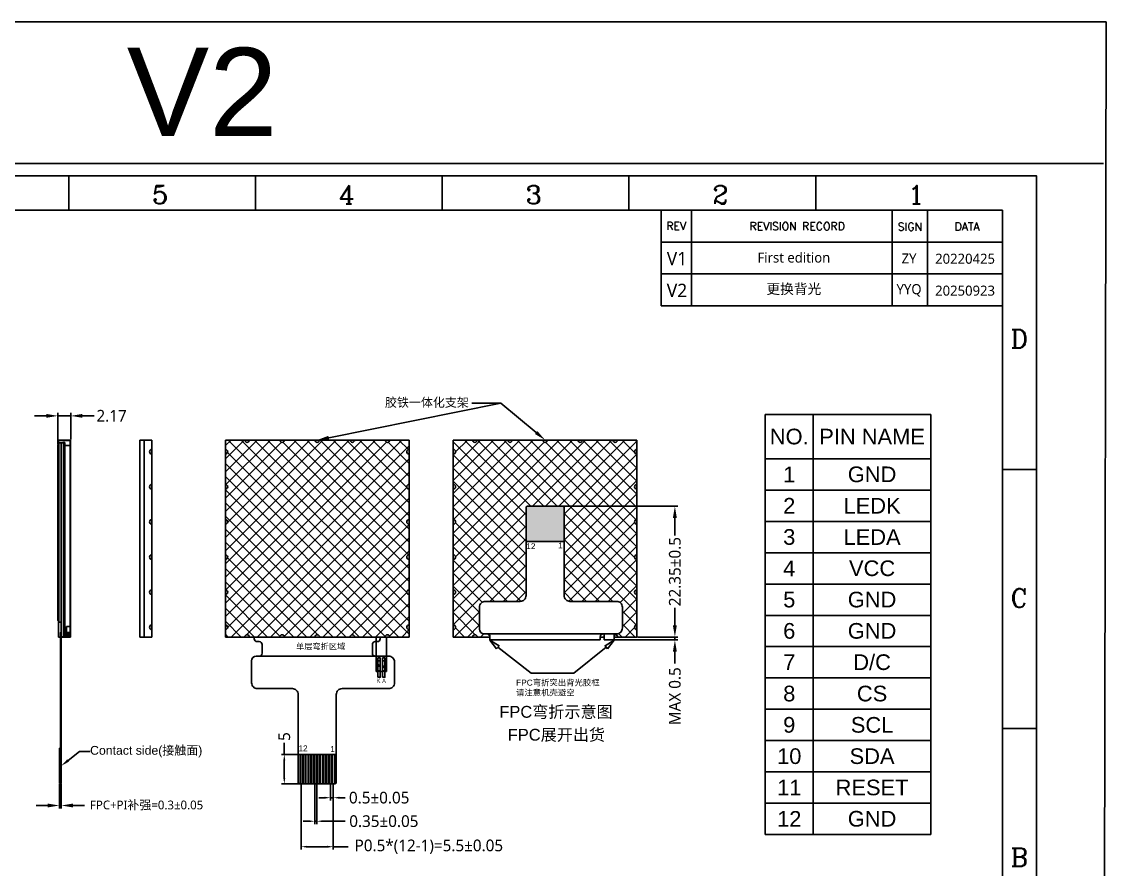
# Model space of a CAD drawing. Header units: millimetres. Extents: x 790 to 1082, y 1773 to 1991.
# Drawn here: x 896.2 to 1081.6, y 1846.4 to 1991.3 of the extents above; entities that cross this region are included whole.
import ezdxf
from ezdxf import colors
from ezdxf.entities.mleader import LeaderData, LeaderLine
from ezdxf.enums import TextEntityAlignment as Align
from ezdxf.math import Vec2, Vec3

# ---------------------------------------------------------------- set-up
doc = ezdxf.new("R2010")
doc.units = ezdxf.units.MM
for name, color, linetype in [('1-标准图框', 40, 'Continuous'), ('2-BL', 3, 'Continuous'), ('2-BL-FPC', 2, 'Continuous'), ('3-LCD', 4, 'Continuous'), ('3-LCD-FPC', 40, 'Continuous'), ('5-PIN文字', 7, 'Continuous'), ('6-标注', 255, 'Continuous'), ('POL', 254, 'Continuous')]:
    doc.layers.add(name, color=color, linetype=linetype)
doc.styles.add('PIN文字1', font='', dxfattribs={"height": 4})
doc.styles.add('ROMANC', font='romanc.shx', dxfattribs={"bigfont": 'gbcbig.shx'})
doc.styles.add('ROMANS', font='romans.shx', dxfattribs={"width": 0.8})
doc.styles.get("Standard").update_dxf_attribs({"font": 'arial.ttf'})
doc.styles.add('宋体', font='')
doc.styles.get('PIN文字1').set_extended_font_data('Microsoft YaHei')
doc.styles.get('宋体').set_extended_font_data('Microsoft YaHei')
doc.dimstyles.new('ZY-G2-0.05', dxfattribs={"dimtxt": 2, "dimasz": 2, "dimexe": 0.5, "dimexo": 0.1, "dimgap": 0.5, "dimtad": 0, "dimdsep": 46, "dimtxsty": '宋体', "dimcen": 2, "dimclrd": 7, "dimclre": 7, "dimclrt": 7, "dimadec": 0, "dimazin": 2, "dimtol": 1, "dimtp": 0.05, "dimtm": 0.05, "dimtfac": 1, "dimtmove": 0, "dimatfit": 3, "dimfxl": 1, "dimtolj": 1, "dimarcsym": 0})
doc.dimstyles.new('ZY-G2-0.1默认', dxfattribs={"dimtxt": 2, "dimasz": 2, "dimexe": 0.5, "dimexo": 0.1, "dimgap": 0.5, "dimtad": 0, "dimdec": 3, "dimdsep": 46, "dimtxsty": '宋体', "dimcen": 2, "dimclrd": 7, "dimclre": 7, "dimclrt": 7, "dimadec": 0, "dimazin": 2, "dimtp": 0.1, "dimtm": 0.1, "dimtfac": 1, "dimtdec": 3, "dimtmove": 0, "dimatfit": 3, "dimfxl": 1, "dimtolj": 1, "dimarcsym": 0})
doc.dimstyles.new('ZY-G2-0.5', dxfattribs={"dimtxt": 2, "dimasz": 2, "dimexe": 0.5, "dimexo": 0.1, "dimgap": 0.1, "dimtad": 0, "dimdec": 3, "dimdsep": 46, "dimtxsty": '宋体', "dimcen": 2, "dimclrd": 7, "dimclre": 7, "dimclrt": 7, "dimadec": 0, "dimazin": 2, "dimtol": 1, "dimtp": 0.5, "dimtm": 0.5, "dimtfac": 1, "dimtdec": 3, "dimtmove": 0, "dimatfit": 3, "dimfxl": 1, "dimtolj": 1, "dimarcsym": 0})

# ---------------------------------------------------------------- blocks, each defined once
blk = doc.blocks.new('*T301')
at = {"layer": '5-PIN文字', "color": 0, "linetype": 'ByBlock', "lineweight": -2, "transparency": 16777216}
for p, q in [((0, 0), (28.32, 0)), ((0, 0), (0, -71.78)), ((8.23, 0), (8.23, -71.78)), ((28.32, 0), (28.32, -71.78)), ((0, -7.57), (28.32, -7.57)), ((0, -12.92), (28.32, -12.92)), ((0, -18.27), (28.32, -18.27)), ((0, -23.63), (28.32, -23.63)), ((0, -28.98), (28.32, -28.98)), ((0, -34.33), (28.32, -34.33)), ((0, -39.68), (28.32, -39.68)), ((0, -45.03), (28.32, -45.03)), ((0, -50.38), (28.32, -50.38)), ((0, -55.73), (28.32, -55.73)), ((0, -61.08), (28.32, -61.08)), ((0, -66.43), (28.32, -66.43)), ((0, -71.78), (28.32, -71.78))]:
    blk.add_line(p, q, dxfattribs=at)
at = {"layer": '5-PIN文字', "color": 0, "transparency": 16777216, "attachment_point": 5}
for s, insert, char_height, width in [('NO.', (4.12, -3.79), 2.675, 6.451), ('PIN NAME', (18.28, -3.79), 2.675, 18.306), ('1', (4.12, -10.25), 2.68, 6.451), ('GND', (18.28, -10.25), 2.675, 18.306), ('2', (4.12, -15.6), 2.68, 6.451), ('LEDK', (18.28, -15.6), 2.675, 18.306), ('3', (4.12, -20.95), 2.68, 6.451), ('LEDA', (18.28, -20.95), 2.675, 18.306), ('4', (4.12, -26.3), 2.68, 6.451), ('VCC', (18.28, -26.3), 2.675, 18.306), ('5', (4.12, -31.65), 2.68, 6.451), ('GND', (18.28, -31.65), 2.675, 18.306), ('6', (4.12, -37), 2.68, 6.451), ('GND', (18.28, -37), 2.675, 18.306), ('7', (4.12, -42.35), 2.68, 6.451), ('D/C', (18.28, -42.35), 2.675, 18.306), ('8', (4.12, -47.71), 2.68, 6.451), ('CS', (18.28, -47.71), 2.675, 18.306), ('9', (4.12, -53.06), 2.68, 6.451), ('SCL', (18.28, -53.06), 2.675, 18.306), ('10', (4.12, -58.41), 2.675, 6.451), ('SDA', (18.28, -58.41), 2.675, 18.306), ('11', (4.12, -63.76), 2.675, 6.451), ('RESET', (18.28, -63.76), 2.675, 18.306), ('12', (4.12, -69.11), 2.675, 6.451), ('GND', (18.28, -69.11), 2.675, 18.306)]:
    blk.add_mtext(s, dxfattribs=dict(at, insert=insert, char_height=char_height, width=width))
blk = doc.blocks.new('*D310')
at = {"layer": '6-标注', "color": 7, "lineweight": -2, "transparency": 16777216}
for p, q in [((902.62, 1860.99), (902.62, 1856.82)), ((902.92, 1860.99), (902.92, 1856.82)), ((900.62, 1857.32), (898.62, 1857.32)), ((902.62, 1857.32), (902.92, 1857.32)), ((904.92, 1857.32), (906.92, 1857.32))]:
    blk.add_line(p, q, dxfattribs=at)
at = {"layer": '6-标注', "color": 7, "transparency": 16777216}
for points in [[(900.62, 1857.65), (900.62, 1856.99), (902.62, 1857.32)], [(904.92, 1857.65), (904.92, 1856.99), (902.92, 1857.32)]]:
    blk.add_solid(points, dxfattribs=at)
at = {"layer": 'Defpoints', "color": 0, "transparency": 16777216}
for p in [(902.62, 1861.09), (902.92, 1861.09), (902.92, 1857.32)]:
    blk.add_point(p, dxfattribs=at)
at = {"layer": '6-标注', "color": 7, "transparency": 16777216, "insert": (917.52, 1857.32), "char_height": 1.5, "attachment_point": 5, "style": '宋体'}
blk.add_mtext('\\A1;FPC+PI补强=0.3±0.05', dxfattribs=at)
blk = doc.blocks.new('*D343')
at = {"layer": '3-LCD', "color": 7, "lineweight": -2, "transparency": 16777216}
for p, q in [((900.37, 1923.9), (898.37, 1923.9)), ((902.37, 1919.13), (902.37, 1924.4)), ((902.37, 1923.9), (904.54, 1923.9)), ((904.54, 1919.88), (904.54, 1924.4)), ((906.54, 1923.9), (908.54, 1923.9))]:
    blk.add_line(p, q, dxfattribs=at)
at = {"layer": '3-LCD', "color": 7, "transparency": 16777216}
for points in [[(900.37, 1924.23), (900.37, 1923.57), (902.37, 1923.9)], [(906.54, 1924.23), (906.54, 1923.57), (904.54, 1923.9)]]:
    blk.add_solid(points, dxfattribs=at)
at = {"layer": 'Defpoints', "color": 0, "transparency": 16777216}
for p in [(904.54, 1923.9), (904.54, 1919.78), (902.37, 1919.03)]:
    blk.add_point(p, dxfattribs=at)
at = {"layer": '3-LCD', "color": 7, "transparency": 16777216, "insert": (911.53, 1923.9), "char_height": 2, "attachment_point": 5, "style": '宋体'}
blk.add_mtext('\\A1;2.17', dxfattribs=at)
blk = doc.blocks.new('ROUND_1000')
blk.add_lwpolyline([(0, 0, 1), (0, 0, 1)], format="xyb", close=True)
blk = doc.blocks.new('*D352')
at = {"layer": '3-LCD', "color": 7, "lineweight": -2, "transparency": 16777216}
for p, q in [((943.94, 1860.94), (943.94, 1849.78)), ((949.44, 1860.94), (949.44, 1849.78)), ((944.94, 1850.28), (948.44, 1850.28)), ((949.44, 1850.28), (951.96, 1850.28))]:
    blk.add_line(p, q, dxfattribs=at)
at = {"layer": '3-LCD', "color": 7, "transparency": 16777216}
for points in [[(944.94, 1850.44), (944.94, 1850.11), (943.94, 1850.28)], [(948.44, 1850.44), (948.44, 1850.11), (949.44, 1850.28)]]:
    blk.add_solid(points, dxfattribs=at)
at = {"layer": 'Defpoints', "color": 0, "transparency": 16777216}
for p in [(943.94, 1861.04), (949.44, 1861.04), (949.44, 1850.28)]:
    blk.add_point(p, dxfattribs=at)
at = {"layer": '3-LCD', "color": 7, "transparency": 16777216, "insert": (965.77, 1850.28), "char_height": 2, "attachment_point": 5, "style": '宋体'}
blk.add_mtext('\\A1;P0.5*(12-1)=5.5±0.05', dxfattribs=at)
blk = doc.blocks.new('*D353')
at = {"layer": '3-LCD', "color": 7, "lineweight": -2, "transparency": 16777216}
for p, q in [((948.94, 1860.94), (948.94, 1858.15)), ((949.44, 1860.94), (949.44, 1858.15)), ((947.94, 1858.65), (946.94, 1858.65)), ((948.94, 1858.65), (949.44, 1858.65)), ((950.44, 1858.65), (951.44, 1858.65))]:
    blk.add_line(p, q, dxfattribs=at)
at = {"layer": '3-LCD', "color": 7, "transparency": 16777216}
for points in [[(947.94, 1858.82), (947.94, 1858.48), (948.94, 1858.65)], [(950.44, 1858.82), (950.44, 1858.48), (949.44, 1858.65)]]:
    blk.add_solid(points, dxfattribs=at)
at = {"layer": 'Defpoints', "color": 0, "transparency": 16777216}
for p in [(948.94, 1861.04), (949.44, 1861.04), (948.94, 1858.65)]:
    blk.add_point(p, dxfattribs=at)
at = {"layer": '3-LCD', "color": 7, "transparency": 16777216, "insert": (957.28, 1858.65), "char_height": 2, "attachment_point": 5, "style": '宋体'}
blk.add_mtext('\\A1;0.5±0.05', dxfattribs=at)
blk = doc.blocks.new('*D354')
at = {"layer": '3-LCD', "color": 7, "lineweight": -2, "transparency": 16777216}
for p, q in [((946.27, 1860.94), (946.27, 1854.13)), ((946.62, 1860.94), (946.62, 1854.13)), ((945.27, 1854.63), (944.27, 1854.63)), ((946.27, 1854.63), (946.62, 1854.63)), ((947.62, 1854.63), (951.46, 1854.63))]:
    blk.add_line(p, q, dxfattribs=at)
at = {"layer": '3-LCD', "color": 7, "transparency": 16777216}
for points in [[(945.27, 1854.8), (945.27, 1854.47), (946.27, 1854.63)], [(947.62, 1854.8), (947.62, 1854.47), (946.62, 1854.63)]]:
    blk.add_solid(points, dxfattribs=at)
at = {"layer": 'Defpoints', "color": 0, "transparency": 16777216}
for p in [(946.27, 1861.04), (946.62, 1861.04), (946.62, 1854.63)]:
    blk.add_point(p, dxfattribs=at)
at = {"layer": '3-LCD', "color": 7, "transparency": 16777216, "insert": (958.08, 1854.63), "char_height": 2, "attachment_point": 5, "style": '宋体'}
blk.add_mtext('\\A1;0.35±0.05', dxfattribs=at)
blk = doc.blocks.new('*D355')
at = {"layer": '3-LCD', "color": 7, "lineweight": -2, "transparency": 16777216}
for p, q in [((941.06, 1866.04), (941.06, 1868.04)), ((943.67, 1866.04), (940.56, 1866.04)), ((941.06, 1862.04), (941.06, 1865.04)), ((943.67, 1861.04), (940.56, 1861.04))]:
    blk.add_line(p, q, dxfattribs=at)
at = {"layer": '3-LCD', "color": 7, "transparency": 16777216}
for points in [[(940.89, 1865.04), (941.23, 1865.04), (941.06, 1866.04)], [(940.89, 1862.04), (941.23, 1862.04), (941.06, 1861.04)]]:
    blk.add_solid(points, dxfattribs=at)
at = {"layer": 'Defpoints', "color": 0, "transparency": 16777216}
for p in [(941.06, 1866.04), (943.77, 1866.04), (943.77, 1861.04)]:
    blk.add_point(p, dxfattribs=at)
at = {"layer": '3-LCD', "color": 7, "transparency": 16777216, "insert": (941.06, 1869.1), "char_height": 2, "attachment_point": 5, "rotation": 90, "style": '宋体'}
blk.add_mtext('\\A1;5', dxfattribs=at)
blk = doc.blocks.new('*D367')
at = {"layer": '3-LCD', "color": 7, "lineweight": -2, "transparency": 16777216}
for p, q in [((988.79, 1908.46), (1008.33, 1908.46)), ((1007.83, 1906.46), (1007.83, 1903.48)), ((1007.83, 1888.11), (1007.83, 1891.08)), ((1001.45, 1886.11), (1008.33, 1886.11))]:
    blk.add_line(p, q, dxfattribs=at)
at = {"layer": '3-LCD', "color": 7, "transparency": 16777216}
for points in [[(1007.49, 1906.46), (1008.16, 1906.46), (1007.83, 1908.46)], [(1007.49, 1888.11), (1008.16, 1888.11), (1007.83, 1886.11)]]:
    blk.add_solid(points, dxfattribs=at)
at = {"layer": 'Defpoints', "color": 0, "transparency": 16777216}
for p in [(988.69, 1908.46), (1007.83, 1908.46), (1001.35, 1886.11)]:
    blk.add_point(p, dxfattribs=at)
at = {"layer": '3-LCD', "color": 7, "transparency": 16777216, "insert": (1007.83, 1897.28), "char_height": 2, "attachment_point": 5, "rotation": 90, "style": '宋体'}
blk.add_mtext('\\A1;22.35±0.5', dxfattribs=at)
blk = doc.blocks.new('*D368')
at = {"layer": '3-LCD', "color": 7, "lineweight": -2, "transparency": 16777216}
for p, q in [((1007.83, 1888.11), (1007.83, 1890.11)), ((1001.45, 1886.11), (1008.33, 1886.11)), ((1007.83, 1886.11), (1007.83, 1885.61)), ((997.58, 1885.61), (1008.33, 1885.61)), ((1007.83, 1883.61), (1007.83, 1881.61))]:
    blk.add_line(p, q, dxfattribs=at)
at = {"layer": '3-LCD', "color": 7, "transparency": 16777216}
for points in [[(1007.49, 1888.11), (1008.16, 1888.11), (1007.83, 1886.11)], [(1007.49, 1883.61), (1008.16, 1883.61), (1007.83, 1885.61)]]:
    blk.add_solid(points, dxfattribs=at)
at = {"layer": 'Defpoints', "color": 0, "transparency": 16777216}
for p in [(1001.35, 1886.11), (997.48, 1885.61), (1007.83, 1885.61)]:
    blk.add_point(p, dxfattribs=at)
at = {"layer": '3-LCD', "color": 7, "transparency": 16777216, "insert": (1007.83, 1875.99), "char_height": 2, "attachment_point": 5, "rotation": 90, "style": '宋体'}
blk.add_mtext('\\A1;MAX 0.5', dxfattribs=at)

msp = doc.modelspace()

# ---------------------------------------------------------------- hatches: boundary and pattern name
h = msp.add_hatch(color=256)
h.dxf.hatch_style = 1
h.paths.add_polyline_path([(988.8932, 1908.2553, 0.41421356), (988.6932, 1908.4553), (982.5932, 1908.4553, 0.41421356), (982.3932, 1908.2553), (982.3932, 1902.4553), (988.8932, 1902.4553)])
at = {"layer": '2-BL', "ltscale": 3}
h = msp.add_hatch(dxfattribs=at)
h.set_pattern_fill('ANSI36', color=256, scale=0.01, style=0)
h.set_pattern_definition([(45, (-8864.823476, 1530.547436), (0.01683798023, 0.06173926083), [0.079375, -0.015875, 0, -0.015875])])
h.paths.add_polyline_path([(904.436, 1886.9353), (903.8026, 1886.9353), (903.8026, 1886.2053), (904.436, 1886.2053)])
at = {"layer": '3-LCD-FPC'}
h = msp.add_hatch(dxfattribs=at)
h.set_pattern_fill('ANSI37', color=3, scale=0.5)
h.paths.add_polyline_path([(962.3997, 1905.3753, -1), (962.3997, 1906.1753), (962.3997, 1911.3753, -1), (962.3997, 1912.1753), (962.3997, 1917.3753, -1), (962.3997, 1918.1753), (962.3997, 1919.7753), (959.0897, 1919.7753, -1), (958.2897, 1919.7753), (953.0897, 1919.7753, -1), (952.2897, 1919.7753), (947.0897, 1919.7753, -1), (946.2897, 1919.7753), (941.0897, 1919.7753, -1), (940.2897, 1919.7753), (935.0897, 1919.7753, -1), (934.2897, 1919.7753), (930.9797, 1919.7753), (930.9797, 1918.1753, -1), (930.9797, 1917.3753), (930.9797, 1912.1753, -1), (930.9797, 1911.3753), (930.9797, 1906.1753, -1), (930.9797, 1905.3753), (930.9797, 1900.1753, -1), (930.9797, 1899.3753), (930.9797, 1894.1753, -1), (930.9797, 1893.3753), (930.9797, 1888.1753, -1), (930.9797, 1887.3753), (930.9797, 1886.1053), (934.2897, 1886.1053, -1), (935.0897, 1886.1053), (940.2897, 1886.1053, -1), (941.0897, 1886.1053), (946.2897, 1886.1053, -1), (947.0897, 1886.1053), (952.2897, 1886.1053, -1), (953.0897, 1886.1053), (958.2897, 1886.1053, -1), (959.0897, 1886.1053), (962.3997, 1886.1053), (962.3997, 1887.3753, -1), (962.3997, 1888.1753), (962.3997, 1893.3753, -1), (962.3997, 1894.1753), (962.3997, 1899.3753, -1), (962.3997, 1900.1753)])
h = msp.add_hatch(dxfattribs=at)
h.set_pattern_fill('ANSI37', color=3, scale=0.5)
h.paths.add_polyline_path([(1001.3503, 1911.3753, -1), (1001.3503, 1912.1753), (1001.3503, 1917.3753, -1), (1001.3503, 1918.1753), (1001.3503, 1919.7753), (998.0403, 1919.7753, -1), (997.2403, 1919.7753), (992.0403, 1919.7753, -1), (991.2403, 1919.7753), (986.0403, 1919.7753, -1), (985.2403, 1919.7753), (980.0403, 1919.7753, -1), (979.2403, 1919.7753), (974.0403, 1919.7753, -1), (973.2403, 1919.7753), (969.9303, 1919.7753), (969.9303, 1918.1753, -1), (969.9303, 1917.3753), (969.9303, 1912.1753, -1), (969.9303, 1911.3753), (969.9303, 1906.1753, -1), (969.9303, 1905.3753), (969.9303, 1900.1753, -1), (969.9303, 1899.3753), (969.9303, 1894.1753, -1), (969.9303, 1893.3753), (969.9303, 1888.1753, -1), (969.9303, 1887.3753), (969.9303, 1886.1053), (973.2403, 1886.1053, -1), (974.0403, 1886.1053), (976.2196, 1886.1053, 0.45265693), (975.7182, 1886.6649), (975.4732, 1886.6649), (975.2232, 1886.6649, -0.41421356), (974.4232, 1887.4649), (974.4232, 1891.2063, -0.40117374), (975.3785, 1892.2053), (981.3932, 1892.2073, 0.41421356), (982.3932, 1893.2073), (982.3932, 1908.2553, -0.41421356), (982.5932, 1908.4553), (988.6932, 1908.4553, -0.41421356), (988.8932, 1908.2553), (988.8932, 1893.2053, 0.41421356), (989.8932, 1892.2053), (997.8612, 1892.2053, -0.41421356), (998.8612, 1891.2053), (998.8612, 1887.6553, -0.41421358), (997.8612, 1886.6553), (997.4768, 1886.6566), (997.4768, 1886.4704, -0.54366322), (998.0403, 1886.1053), (1001.3503, 1886.1053), (1001.3503, 1887.3753, -1), (1001.3503, 1888.1753), (1001.3503, 1893.3753, -1), (1001.3503, 1894.1753), (1001.3503, 1899.3753, -1), (1001.3503, 1900.1753), (1001.3503, 1905.3753, -1), (1001.3503, 1906.1753)])

# ---------------------------------------------------------------- linework, layer by layer
at = {"color": 40}
for p, q in [((975.2232, 1886.6649), (975.7232, 1886.6649)), ((976.2232, 1886.1649), (976.2232, 1885.6053)), ((936.7726, 1885.3267), (936.4326, 1885.3267)), ((937.2726, 1883.3267), (937.2726, 1884.8267)), ((956.6126, 1885.3267), (956.9526, 1885.3267)), ((936.2726, 1882.8267), (936.7726, 1882.8267))]:
    msp.add_line(p, q, dxfattribs=at)
for centre, start, end in [((936.4326, 1885.8267), 180, 270), ((956.9526, 1885.8267), 270, 0), ((975.7232, 1886.1649), 0, 90), ((936.7726, 1884.8267), 0, 90), ((956.6126, 1884.8267), 90, 180), ((936.7726, 1883.3267), 270, 0)]:
    msp.add_arc(centre, 0.5, start, end, dxfattribs=at)
at = {"layer": '1-标准图框', "color": 7}
for p, q in [((904.2081, 1959.0461), (904.2081, 1964.8913)), ((936.1318, 1959.0461), (936.1318, 1964.8913)), ((968.0556, 1959.0461), (968.0556, 1964.8913)), ((999.9793, 1959.0461), (999.9793, 1964.8913)), ((1031.903, 1959.0461), (1031.903, 1964.8913)), ((1069.6719, 1914.7562), (1063.8267, 1914.7562)), ((1069.6719, 1870.4676), (1063.8267, 1870.4676))]:
    msp.add_line(p, q, dxfattribs=at)
at = {"layer": '1-标准图框', "color": 7, "lineweight": -3}
for p, q in [((1010.6904, 1959.0461), (1010.6904, 1948.1464)), ((1063.8267, 1953.5963), (1005.4754, 1953.5963)), ((1010.6904, 1953.5963), (1010.6904, 1942.6965)), ((1063.8267, 1948.1464), (1005.4754, 1948.1464)), ((1063.8267, 1948.1464), (1005.4754, 1948.1464)), ((1063.8267, 1948.1464), (1005.4754, 1948.1464)), ((1063.8267, 1942.6965), (1005.4754, 1942.6965)), ((1063.8267, 1942.6965), (1005.4754, 1942.6965))]:
    msp.add_line(p, q, dxfattribs=at)
at = {"layer": '1-标准图框', "color": 7}
for points in [[(802.5918, 1964.8913), (1069.6719, 1964.8913), (1069.6719, 1776.0469), (802.5918, 1776.0469)], [(808.437, 1959.0461), (1063.8267, 1959.0461), (1063.8267, 1781.892), (808.437, 1781.892)]]:
    msp.add_lwpolyline(points, close=True, dxfattribs=at)
at = {"layer": '2-BL'}
for p, q in [((902.476, 1886.1053), (902.476, 1919.7753)), ((902.476, 1919.7753), (904.536, 1919.7753)), ((903.186, 1919.6753), (903.186, 1919.7753)), ((903.186, 1919.6753), (904.436, 1919.6753)), ((903.466, 1919.3753), (903.466, 1886.1053)), ((904.436, 1919.6753), (904.436, 1886.2053)), ((904.536, 1919.7753), (904.536, 1886.1053)), ((916.3655, 1886.1053), (916.3655, 1919.7753)), ((917.0755, 1886.1053), (917.0755, 1919.7753)), ((917.0755, 1919.7753), (918.4255, 1919.7753)), ((918.4255, 1919.7753), (918.4255, 1886.1053)), ((930.9797, 1886.1053), (930.9797, 1919.7753)), ((930.9797, 1919.7753), (962.3997, 1919.7753)), ((962.3997, 1919.7753), (962.3997, 1886.1053)), ((969.9303, 1886.1053), (969.9303, 1919.7753)), ((969.9303, 1919.7753), (1001.3503, 1919.7753)), ((1001.3503, 1919.7753), (1001.3503, 1886.1053)), ((904.536, 1886.1053), (902.476, 1886.1053)), ((904.436, 1886.2053), (903.9526, 1886.2053)), ((903.9526, 1886.2053), (903.9526, 1886.1053)), ((918.4255, 1886.1053), (917.0755, 1886.1053)), ((962.3997, 1886.1053), (930.9797, 1886.1053)), ((976.2232, 1886.1053), (969.9303, 1886.1053)), ((995.7268, 1886.1053), (995.0643, 1886.1053)), ((1001.3503, 1886.1053), (997.4768, 1886.1053))]:
    msp.add_line(p, q, dxfattribs=at)
at = {"layer": '2-BL', "ltscale": 3}
for p, q in [((903.546, 1919.3753), (902.476, 1919.3753)), ((903.546, 1886.1053), (903.546, 1919.3753)), ((917.0755, 1919.7753), (916.3655, 1919.7753)), ((904.436, 1918.8253), (903.606, 1918.8253)), ((904.436, 1887.9353), (903.8026, 1887.9353)), ((903.8026, 1887.9353), (903.8026, 1886.1053)), ((904.436, 1886.8853), (903.8026, 1886.8853)), ((917.0755, 1886.1053), (916.3655, 1886.1053))]:
    msp.add_line(p, q, dxfattribs=at)
at = {"layer": '2-BL', "ltscale": 2}
for p, q in [((930.9797, 1886.1053), (930.9797, 1919.7753)), ((930.9797, 1919.7753), (962.3997, 1919.7753)), ((962.3997, 1919.7753), (962.3997, 1886.1053)), ((969.9303, 1886.1053), (969.9303, 1919.7753)), ((969.9303, 1919.7753), (1001.3503, 1919.7753)), ((1001.3503, 1919.7753), (1001.3503, 1886.1053)), ((962.3997, 1886.1053), (930.9797, 1886.1053)), ((976.2232, 1886.1053), (969.9303, 1886.1053)), ((995.7268, 1886.1053), (995.0643, 1886.1053)), ((1001.3503, 1886.1053), (997.4768, 1886.1053))]:
    msp.add_line(p, q, dxfattribs=at)
at = {"layer": '2-BL'}
for points in [[(977.3539, 1884.0891), (976.2159, 1885.5609), (977.7836, 1884.6225)], [(996.3204, 1884.0891), (997.4584, 1885.5609), (995.8908, 1884.6225)]]:
    msp.add_lwpolyline(points, close=True, dxfattribs=at)
for points in [[(977.5688, 1884.3558), (983.2889, 1879.9571)], [(996.1056, 1884.3558), (990.5649, 1879.9571)]]:
    msp.add_lwpolyline(points, dxfattribs=at)
at = {"layer": '2-BL', "extrusion": (0, 1, 0), "elevation": 1879.9571}
msp.add_lwpolyline([(-983.2889, 0), (-990.5649, 0)], dxfattribs=at)
at = {"layer": '2-BL'}
for centre, start, end in [((934.6897, 1919.7753), 180, 0), ((940.6897, 1919.7753), 180, 0), ((946.6897, 1919.7753), 180, 0), ((952.6897, 1919.7753), 180, 0), ((958.6897, 1919.7753), 180, 0), ((973.6403, 1919.7753), 180, 0), ((979.6403, 1919.7753), 180, 0), ((985.6403, 1919.7753), 180, 0), ((991.6403, 1919.7753), 180, 0), ((997.6403, 1919.7753), 180, 0), ((918.4255, 1917.7753), 90, 270), ((930.9797, 1917.7753), 270, 90), ((962.3997, 1917.7753), 90, 270), ((969.9303, 1917.7753), 270, 90), ((1001.3503, 1917.7753), 90, 270), ((918.4255, 1911.7753), 90, 270), ((918.4255, 1911.7753), 90, 270), ((930.9797, 1911.7753), 270, 90), ((930.9797, 1911.7753), 270, 90), ((962.3997, 1911.7753), 90, 270), ((962.3997, 1911.7753), 90, 270), ((969.9303, 1911.7753), 270, 90), ((969.9303, 1911.7753), 270, 90), ((1001.3503, 1911.7753), 90, 270), ((1001.3503, 1911.7753), 90, 270), ((918.4255, 1905.7753), 90, 270), ((930.9797, 1905.7753), 270, 90), ((962.3997, 1905.7753), 90, 270), ((969.9303, 1905.7753), 270, 90), ((1001.3503, 1905.7753), 90, 270), ((918.4255, 1899.7753), 90, 270), ((930.9797, 1899.7753), 270, 90), ((962.3997, 1899.7753), 90, 270), ((969.9303, 1899.7753), 270, 90), ((1001.3503, 1899.7753), 90, 270), ((918.4255, 1893.7753), 90, 270), ((930.9797, 1893.7753), 270, 90), ((962.3997, 1893.7753), 90, 270), ((969.9303, 1893.7753), 270, 90), ((1001.3503, 1893.7753), 90, 270), ((918.4255, 1887.7753), 90, 270), ((930.9797, 1887.7753), 270, 90), ((962.3997, 1887.7753), 90, 270), ((969.9303, 1887.7753), 270, 90), ((1001.3503, 1887.7753), 90, 270), ((934.6897, 1886.1053), 0, 180), ((940.6897, 1886.1053), 0, 180), ((946.6897, 1886.1053), 0, 180), ((952.6897, 1886.1053), 0, 180), ((958.6897, 1886.1053), 0, 180), ((973.6403, 1886.1053), 0, 180), ((997.6403, 1886.1053), 0, 114.126336)]:
    msp.add_arc(centre, 0.4, start, end, dxfattribs=at)
at = {"layer": '2-BL-FPC'}
for p, q in [((956.7762, 1886.1053), (956.7762, 1880.2353)), ((958.5262, 1886.1053), (958.5262, 1880.2353)), ((995.7268, 1885.6053), (995.7268, 1886.6623)), ((997.4768, 1885.6053), (997.4768, 1886.6566)), ((995.7268, 1885.6053), (997.4768, 1885.6053)), ((957.0512, 1880.2353), (957.0512, 1882.0353)), ((957.4512, 1882.0353), (957.0512, 1882.0353)), ((957.4512, 1880.2353), (957.4512, 1882.0353)), ((957.8512, 1880.2353), (957.8512, 1882.0353)), ((957.8512, 1882.0353), (958.2512, 1882.0353)), ((958.2512, 1880.2353), (958.2512, 1882.0353)), ((957.0512, 1880.2353), (956.7762, 1880.2353)), ((958.2512, 1880.2353), (958.5262, 1880.2353))]:
    msp.add_line(p, q, dxfattribs=at)
at = {"layer": '2-BL-FPC', "linetype": 'Continuous'}
for p, q in [((957.0512, 1880.2353), (957.1312, 1880.2353)), ((957.3712, 1880.2353), (957.9312, 1880.2353)), ((958.1712, 1880.2353), (958.2512, 1880.2353))]:
    msp.add_line(p, q, dxfattribs=at)
at = {"layer": '2-BL-FPC'}
for centre in [(957.2512, 1881.2353), (958.0512, 1881.0353)]:
    msp.add_circle(centre, 0.12, dxfattribs=at)
for centre, start in [((957.2512, 1880.2353), 360), ((958.0512, 1880.2353), 0)]:
    msp.add_arc(centre, 0.12, start, 180, dxfattribs=at)
at = {"layer": '3-LCD'}
for points in [[(902.516, 1919.2753), (902.916, 1919.2753), (902.916, 1888.6553), (902.516, 1888.6553)], [(902.916, 1919.2753), (903.316, 1919.2753), (903.316, 1886.1553), (902.916, 1886.1553)]]:
    msp.add_lwpolyline(points, close=True, dxfattribs=at)
at = {"layer": '3-LCD-FPC'}
for p, q in [((988.8932, 1902.4553), (982.3932, 1902.4553)), ((974.4232, 1891.2063), (974.4232, 1887.4649)), ((935.9326, 1885.8267), (935.9326, 1886.1053)), ((957.4526, 1885.8267), (957.4526, 1886.1053)), ((995.566, 1886.6629), (975.4732, 1886.6649)), ((976.2232, 1885.6053), (995.0639, 1885.6053)), ((935.4726, 1878.2853), (935.4726, 1882.0267)), ((956.6155, 1882.8288), (936.5226, 1882.8267)), ((943.4426, 1866.0363), (949.9426, 1866.0363))]:
    msp.add_line(p, q, dxfattribs=at)
for points in [[(982.5932, 1908.4553, 0.4142136), (982.3932, 1908.2553)], [(988.8932, 1908.2553, 0.4142136), (988.6932, 1908.4553)], [(981.3932, 1892.2073, 0.4142136), (982.3932, 1893.2073)], [(988.8932, 1893.2053, 0.4142136), (989.8932, 1892.2053)], [(975.4232, 1892.2063, 0.4142136), (974.4232, 1891.2063)], [(998.8612, 1891.2053, 0.4142136), (997.8612, 1892.2053)], [(997.8612, 1886.6553, 0.4142136), (998.8612, 1887.6553)], [(997.8612, 1886.6553), (995.566, 1886.6629, 0.41493514), (995.0644, 1886.1633), (995.0639, 1885.6053)], [(958.9106, 1882.8363), (956.6155, 1882.8288, -0.41493514), (956.1138, 1883.3284), (956.1126, 1884.8267)], [(958.9106, 1882.8363, -0.4142136), (959.9106, 1881.8363)], [(936.4726, 1877.2853, -0.4142136), (935.4726, 1878.2853)], [(959.9106, 1878.2863, -0.4142136), (958.9106, 1877.2863)], [(942.4426, 1877.2843, -0.4142136), (943.4426, 1876.2843)], [(949.9426, 1876.2863, -0.4142136), (950.9426, 1877.2863)], [(943.6426, 1861.0363, -0.4142136), (943.4426, 1861.2363)], [(949.9426, 1861.2363, -0.4142136), (949.7426, 1861.0363)]]:
    msp.add_lwpolyline(points, format="xyb", dxfattribs=at)
for points in [[(982.3932, 1908.2553), (982.3932, 1893.2073)], [(988.6932, 1908.4553), (982.5932, 1908.4553)], [(988.8932, 1908.2553), (988.8932, 1893.2053)], [(981.3932, 1892.2053), (975.4232, 1892.2053)], [(997.8612, 1892.2053), (989.8932, 1892.2053)], [(998.8612, 1891.2053), (998.8612, 1887.6553)], [(959.9106, 1878.2863), (959.9106, 1881.8363)], [(942.4426, 1877.2863), (936.4726, 1877.2863)], [(958.9106, 1877.2863), (950.9426, 1877.2863)], [(943.4426, 1861.2363), (943.4426, 1876.2843)], [(949.9426, 1861.2363), (949.9426, 1876.2863)], [(949.7426, 1861.0363), (943.6426, 1861.0363)]]:
    msp.add_lwpolyline(points, dxfattribs=at)
for points in [[(902.916, 1886.8553), (902.786, 1886.8553), (902.786, 1861.0863), (902.916, 1861.0863)], [(957.0512, 1879.2353), (957.4512, 1879.2353), (957.4512, 1882.5353), (957.0512, 1882.5353)], [(957.8512, 1879.2353), (958.2512, 1879.2353), (958.2512, 1882.5353), (957.8512, 1882.5353)], [(902.616, 1861.0863), (902.786, 1861.0863), (902.786, 1867.0863), (902.616, 1867.0863)], [(943.7676, 1866.0363), (944.1176, 1866.0363), (944.1176, 1861.0363), (943.7676, 1861.0363)], [(944.2676, 1866.0363), (944.6176, 1866.0363), (944.6176, 1861.0363), (944.2676, 1861.0363)], [(944.7676, 1866.0363), (945.1176, 1866.0363), (945.1176, 1861.0363), (944.7676, 1861.0363)], [(945.2676, 1866.0363), (945.6176, 1866.0363), (945.6176, 1861.0363), (945.2676, 1861.0363)], [(945.7676, 1866.0363), (946.1176, 1866.0363), (946.1176, 1861.0363), (945.7676, 1861.0363)], [(946.2676, 1866.0363), (946.6176, 1866.0363), (946.6176, 1861.0363), (946.2676, 1861.0363)], [(946.7676, 1866.0363), (947.1176, 1866.0363), (947.1176, 1861.0363), (946.7676, 1861.0363)], [(947.2676, 1866.0363), (947.6176, 1866.0363), (947.6176, 1861.0363), (947.2676, 1861.0363)], [(947.7676, 1866.0363), (948.1176, 1866.0363), (948.1176, 1861.0363), (947.7676, 1861.0363)], [(948.2676, 1866.0363), (948.6176, 1866.0363), (948.6176, 1861.0363), (948.2676, 1861.0363)], [(948.7676, 1866.0363), (949.1176, 1866.0363), (949.1176, 1861.0363), (948.7676, 1861.0363)], [(949.2676, 1866.0363), (949.6176, 1866.0363), (949.6176, 1861.0363), (949.2676, 1861.0363)]]:
    msp.add_lwpolyline(points, close=True, dxfattribs=at)
for centre, start, end in [((975.2232, 1887.4649), 180, 270), ((936.2726, 1882.0267), 90, 180)]:
    msp.add_arc(centre, 0.8, start, end, dxfattribs=at)
at = {"layer": '5-PIN文字'}
for p, q in [((1081.5811, 1991.2546), (791.3926, 1991.2546)), ((1081.5811, 1991.2546), (1081.1196, 1773.2671)), ((790.4696, 1967.0337), (1081.1196, 1967.0337)), ((1005.4754, 1953.5963), (1005.4754, 1959.0461)), ((1005.4754, 1959.0461), (1005.4754, 1948.1464)), ((1038.082, 1959.0461), (1063.8267, 1959.0461)), ((1044.9522, 1959.0461), (1044.9522, 1948.1464)), ((1063.8267, 1959.0461), (1046.1146, 1959.0461)), ((1063.8267, 1959.0461), (1063.8267, 1879.9335)), ((1005.4754, 1948.1464), (1005.4754, 1953.5963)), ((1005.4754, 1948.1464), (1005.4754, 1953.5963)), ((1005.4754, 1953.5963), (1005.4754, 1942.6965)), ((1044.9522, 1953.5963), (1044.9522, 1942.6965)), ((1005.4754, 1942.6965), (1005.4754, 1948.1464))]:
    msp.add_line(p, q, dxfattribs=at)
at = {"layer": '5-PIN文字', "color": 7}
for p, q in [((1063.8267, 1959.0461), (970.4833, 1959.0461)), ((1063.8267, 1951.6043), (1063.8267, 1857.4958))]:
    msp.add_line(p, q, dxfattribs=at)
at = {"layer": '5-PIN文字', "color": 7, "lineweight": -3}
for p, q in [((1051.0358, 1959.0461), (1051.0358, 1948.1464)), ((1051.0358, 1953.5963), (1051.0358, 1942.6965))]:
    msp.add_line(p, q, dxfattribs=at)
at = {"layer": 'POL'}
for points in [[(902.516, 1919.0253), (902.366, 1919.0253), (902.366, 1888.904), (902.516, 1888.904)], [(903.466, 1919.0253), (903.316, 1919.0253), (903.316, 1888.904), (903.466, 1888.904)]]:
    msp.add_lwpolyline(points, close=True, dxfattribs=at)

# ---------------------------------------------------------------- block references
msp.add_blockref('*T301', (1023.2594, 1924.1424))
at = {"layer": '3-LCD-FPC', "rotation": 180}
for p in [(982.3932, 1908.2553), (982.3932, 1908.2553), (982.5932, 1908.4553), (982.5932, 1908.4553), (988.6932, 1908.4553), (988.6932, 1908.4553), (988.8932, 1908.2553), (988.8932, 1908.2553), (982.3932, 1893.2073), (982.3932, 1893.2073), (988.8932, 1893.2053), (988.8932, 1893.2053), (975.4232, 1892.2063), (975.4232, 1892.2053), (981.3932, 1892.2073), (981.3932, 1892.2053), (989.8932, 1892.2053), (989.8932, 1892.2053), (997.8612, 1892.2053), (997.8612, 1892.2053), (974.4232, 1891.2063), (974.4232, 1891.2063), (998.8612, 1891.2053), (998.8612, 1891.2053), (974.4232, 1888.2053), (974.4232, 1888.2053), (997.8612, 1886.6553), (997.8612, 1886.6553)]:
    msp.add_blockref('ROUND_1000', p, dxfattribs=at)
at = {"layer": '3-LCD-FPC', "xscale": -1}
for p in [(958.9106, 1882.8363), (958.9106, 1882.8363), (935.4726, 1881.2863), (935.4726, 1881.2863), (959.9106, 1881.8363), (959.9106, 1881.8363), (935.4726, 1878.2853), (935.4726, 1878.2853), (959.9106, 1878.2863), (959.9106, 1878.2863), (936.4726, 1877.2863), (936.4726, 1877.2853), (942.4426, 1877.2863), (942.4426, 1877.2843), (950.9426, 1877.2863), (950.9426, 1877.2863), (958.9106, 1877.2863), (958.9106, 1877.2863), (943.4426, 1876.2843), (943.4426, 1876.2843), (949.9426, 1876.2863), (949.9426, 1876.2863), (943.4426, 1861.2363), (943.4426, 1861.2363), (943.6426, 1861.0363), (943.6426, 1861.0363), (949.7426, 1861.0363), (949.7426, 1861.0363), (949.9426, 1861.2363), (949.9426, 1861.2363)]:
    msp.add_blockref('ROUND_1000', p, dxfattribs=at)

# ---------------------------------------------------------------- texts
at = {"layer": '1-标准图框', "color": 7, "style": 'ROMANC'}
for s, p in [('5', (918.4917, 1960.1132)), ('4', (950.4154, 1960.1132)), ('3', (982.3392, 1960.1132)), ('2', (1014.2629, 1960.1132)), ('1', (1047.716, 1960.1132)), ('D', (1065.2184, 1935.4829)), ('C', (1065.2184, 1891.1944)), ('B', (1065.2184, 1846.9059))]:
    msp.add_text(s, height=3.1474, dxfattribs=at).set_placement(p)
at = {"layer": '1-标准图框', "color": 7, "lineweight": -3, "style": 'ROMANS'}
for s, p in [('REV', (1008.0561, 1956.3517)), ('REVISION RECORD', (1028.7361, 1956.3111)), ('SIGN', (1048.009, 1956.2243)), ('DATA', (1057.7824, 1956.2714))]:
    msp.add_text(s, height=1.36247, dxfattribs=at).set_placement(p, align=Align.MIDDLE_CENTER)
at = {"layer": '1-标准图框', "color": 7, "char_height": 2.28925, "width": 9.771673, "attachment_point": 1, "style": 'PIN文字1'}
for s, insert in [('V1', (1006.4411, 1951.9259)), ('V2', (1006.4411, 1946.476))]:
    msp.add_mtext(s, dxfattribs=dict(at, insert=insert))
at = {"layer": '1-标准图框', "color": 4, "char_height": 1.71694, "attachment_point": 5, "style": 'PIN文字1'}
for s, insert, width in [('{\\C7;First edition}', (1028.1664, 1950.9452), 16.393111), ('{\\C7;ZY}', (1047.8592, 1950.7963), 2.977524), ('{\\C7;20220425}', (1057.4382, 1950.7396), 16.393111), ('{\\C7;更换背光}', (1028.1664, 1945.4954), 16.393111), ('{\\C7;YYQ}', (1047.8592, 1945.3464), 2.977524), ('{\\C7;20250923}', (1057.4382, 1945.2897), 16.393111)]:
    msp.add_mtext(s, dxfattribs=dict(at, insert=insert, width=width))
at = {"layer": '2-BL-FPC', "ltscale": 2, "style": '宋体'}
for s, p in [('K', (956.839, 1878.2742)), ('A', (957.786, 1878.2408)), ('A', (957.786, 1878.2408))]:
    msp.add_text(s, height=0.75, dxfattribs=at).set_placement(p)
at = {"layer": '3-LCD-FPC', "char_height": 1}
for s, width, insert, attachment_point in [('12', 1.56605, (983.9911, 1901.1318), 9), ('1', 1.56605, (988.6476, 1901.2464), 9), ('{\\fSimSun|b0|i0|c134|p2;单层弯折区域}', 8.889226, (951.4785, 1885.0057), 3), ('12', 1.56605, (945.0405, 1867.5856), 3), ('1', 1.56605, (949.6971, 1867.471), 3)]:
    msp.add_mtext_dynamic_manual_height_columns(s, width=width, gutter_width=12.5, heights=[0], dxfattribs=dict(at, insert=insert, attachment_point=attachment_point))
at = {"layer": '5-PIN文字', "insert": (914.1499, 1986.7905), "char_height": 15.07969, "attachment_point": 1}
msp.add_mtext_dynamic_manual_height_columns('V2', width=37.90804, gutter_width=75.3985, heights=[0], dxfattribs=at)
at = {"layer": '6-标注', "attachment_point": 1}
for s, width, gutter_width, insert, char_height in [('FPC{\\fSimSun|b0|i0|c134|p54;弯折突出背光胶框}\\P{\\fSimSun|b0|i0|c134|p54;请注意机壳避空}', 17.825081, 5.103, (980.679, 1878.8319), 1.020603), ('FPC{\\fSimSun|b0|i0|c134|p54;弯折示意图}', 25.531259, 10.0797, (977.8122, 1874.3351), 2.015946), ('FPC{\\fSimSun|b0|i0|c134|p54;展开出货}', 25.531259, 10.0797, (979.2524, 1870.4156), 2.015946)]:
    msp.add_mtext_dynamic_manual_height_columns(s, width=width, gutter_width=gutter_width, heights=[0], dxfattribs=dict(at, insert=insert, char_height=char_height))

# ---------------------------------------------------------------- dimensions: what is measured, and where the dimension line sits
at = {"layer": '3-LCD'}
dim = msp.add_linear_dim(base=(904.536, 1923.8986), p1=(902.366, 1919.0253), p2=(904.536, 1919.7753), dimstyle='ZY-G2-0.1默认', dxfattribs=at)
dim.commit()
dim.dimension.update_dxf_attribs({"geometry": '*D343', "text_midpoint": (911.535, 1923.8986)})
dim = msp.add_linear_dim(base=(1007.8282, 1908.4553), p1=(1001.3503, 1886.1053), p2=(988.6932, 1908.4553), angle=90, dimstyle='ZY-G2-0.5', dxfattribs=at)
dim.commit()
dim.dimension.update_dxf_attribs({"geometry": '*D367', "text_midpoint": (1007.8282, 1897.2803)})
dim = msp.add_linear_dim(base=(1007.8282, 1885.6053), p1=(1001.3503, 1886.1053), p2=(997.4768, 1885.6053), angle=90, text='MAX <>', dimstyle='ZY-G2-0.1默认', dxfattribs=at)
dim.commit()
dim.dimension.update_dxf_attribs({"geometry": '*D368', "text_midpoint": (1007.8282, 1875.9943)})
dim = msp.add_linear_dim(base=(941.0602, 1866.0363), p1=(943.7676, 1861.0363), p2=(943.7676, 1866.0363), angle=90, dimstyle='ZY-G2-0.1默认', override={"dimasz": 1}, dxfattribs=at)
dim.commit()
dim.dimension.update_dxf_attribs({"geometry": '*D355', "text_midpoint": (941.0602, 1869.1044), "dimtype": 160})
dim = msp.add_linear_dim(base=(949.4426, 1850.2755), p1=(943.9426, 1861.0363), p2=(949.4426, 1861.0363), text='P0.5*(12-1)=<>', dimstyle='ZY-G2-0.05', override={"dimasz": 1}, dxfattribs=at)
dim.commit()
dim.dimension.update_dxf_attribs({"geometry": '*D352', "text_midpoint": (965.7731, 1850.2755), "dimtype": 160})
for base, p1, p2, picture, middle in [((946.6176, 1854.6329), (946.2676, 1861.0363), (946.6176, 1861.0363), '*D354', (958.0761, 1854.6329)), ((948.9426, 1858.649), (949.4426, 1861.0363), (948.9426, 1861.0363), '*D353', (957.2828, 1858.649))]:
    dim = msp.add_linear_dim(base=base, p1=p1, p2=p2, dimstyle='ZY-G2-0.05', override={"dimasz": 1}, dxfattribs=at)
    dim.commit()
    dim.dimension.update_dxf_attribs({"geometry": picture, "text_midpoint": middle, "dimtype": 160})
at = {"layer": '6-标注'}
dim = msp.add_linear_dim(base=(902.916, 1857.3186), p1=(902.616, 1861.0863), p2=(902.916, 1861.0863), text='FPC+PI补强=<>', dimstyle='ZY-G2-0.05', override={"dimtxt": 1.5}, dxfattribs=at)
dim.commit()
dim.dimension.update_dxf_attribs({"geometry": '*D310', "text_midpoint": (917.5175, 1857.3186)})

# ---------------------------------------------------------------- leaders
ml = msp.add_multileader_mtext('Standard')
ml.set_content('{\\fSimSun|b0|i0|c134|p2;胶铁一体化支架}', color=256)
ml.set_leader_properties()
ml.build(insert=Vec2(0, 0))
ml.multileader.update_dxf_attribs({"dogleg_length": 5, "arrow_head_size": 2})
ctx = ml.context
ctx.base_point, ctx.char_height, ctx.arrow_head_size, ctx.landing_gap_size, ctx.plane_origin = Vec3(958.2757, 1926.0778), 1.5, 2, 0, Vec3(946.6897, 1919.7753)
notes = []
notes.append((ctx, [(1, (1, 1, 0), (978.0997, 1926.0778), (-1, 0), 5, [(0, [(946.6897, 1919.7753)], 0, []), (1, [(985.6403, 1919.7753)], 0, [])])]))
ctx.mtext.insert, ctx.mtext.flow_direction = Vec3(958.2757, 1926.9367), 5
at = {"layer": '3-LCD-FPC'}
ml = msp.add_multileader_mtext('Standard', dxfattribs=at)
ml.set_content('Contact side({\\fSimSun|b0|i0|c134|p2;接触面})', color=256)
ml.set_leader_properties()
ml.build(insert=Vec2(0, 0))
ml.multileader.update_dxf_attribs({"arrow_head_size": 1.5})
ctx = ml.context
ctx.base_point, ctx.char_height, ctx.arrow_head_size, ctx.landing_gap_size, ctx.plane_origin = Vec3(907.863, 1866.5235), 1.5, 1.5, 0, Vec3(902.916, 1864.0863)
notes.append((ctx, [(0, (1, 1, 0), (906.0558, 1866.5235), (1, 0), 1.8072, [(0, [(902.916, 1864.0863)], 0, [])])]))
ctx.mtext.insert, ctx.mtext.flow_direction = Vec3(907.863, 1867.494), 5
for ctx, leaders in notes:
    for number, flags, end, landing, length, lines in leaders:
        leader = LeaderData()
        leader.index, (leader.has_last_leader_line, leader.has_dogleg_vector, leader.attachment_direction) = number, flags
        leader.last_leader_point, leader.dogleg_vector, leader.dogleg_length = Vec3(end), Vec3(landing), length
        for number, points, colour, breaks in lines:
            line = LeaderLine()
            line.index, line.vertices, line.color, line.breaks = number, Vec3.list(points), colors.encode_raw_color(colour), breaks
            leader.lines.append(line)
        ctx.leaders.append(leader)

doc.saveas('drawing.dxf')
